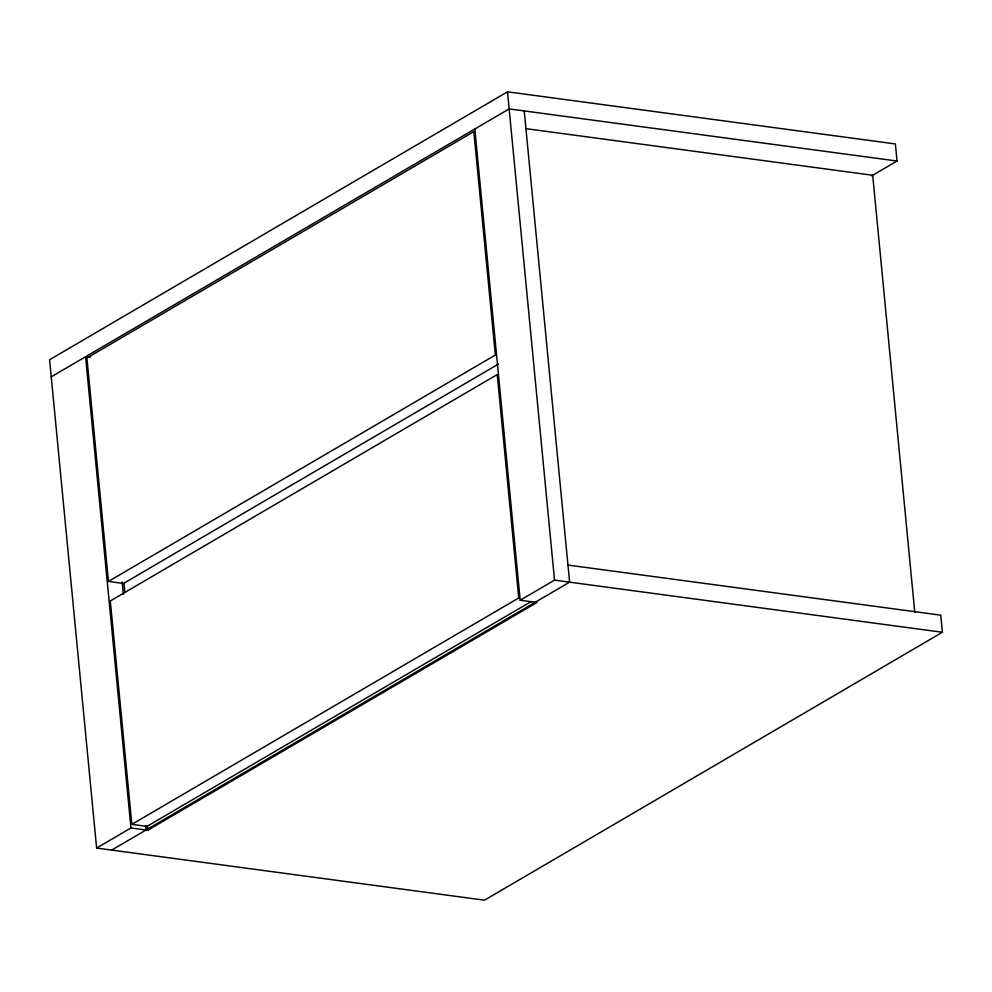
<?xml version="1.0" encoding="UTF-8"?>
<svg xmlns="http://www.w3.org/2000/svg" width="992" height="992" viewBox="0 0 992 992"><rect width="100%" height="100%" fill="white"/><g stroke="black" fill="none" stroke-linecap="round" stroke-linejoin="round"><path stroke-width="1.49" d="M871.658 175.869L897.028 161.026L895.379 143.939L507.507 91.81L49.6 359.736L96.621 848.061L484.493 900.19L942.4 632.264L940.751 615.164L567.957 565.068M51.249 376.836L509.144 108.897L897.028 161.026M108.438 581.424L495.355 355.024L473.854 131.614L86.924 358.013L108.438 581.424L123.516 583.457L498.443 364.076M131.824 824.364L518.754 597.965L497.24 374.554L110.31 600.954L131.824 824.364L146.915 826.398L531.166 601.549M96.621 848.061L130.969 827.96L147.771 830.23L536.994 602.479L520.18 600.222L474.808 128.997M520.18 600.222L554.528 580.134L942.4 632.264M111.699 850.082L569.606 582.155L524.235 110.93M525.983 128.662L872.7 175.262L914.798 612.473M90.111 357.343L85.585 356.736L130.969 827.96M507.507 91.81L554.528 580.134M124 583.321L124.893 592.584M147.362 825.952L147.771 830.23M122.177 582.056L123.355 594.382M145.601 825.369L146.047 829.994"/></g></svg>
